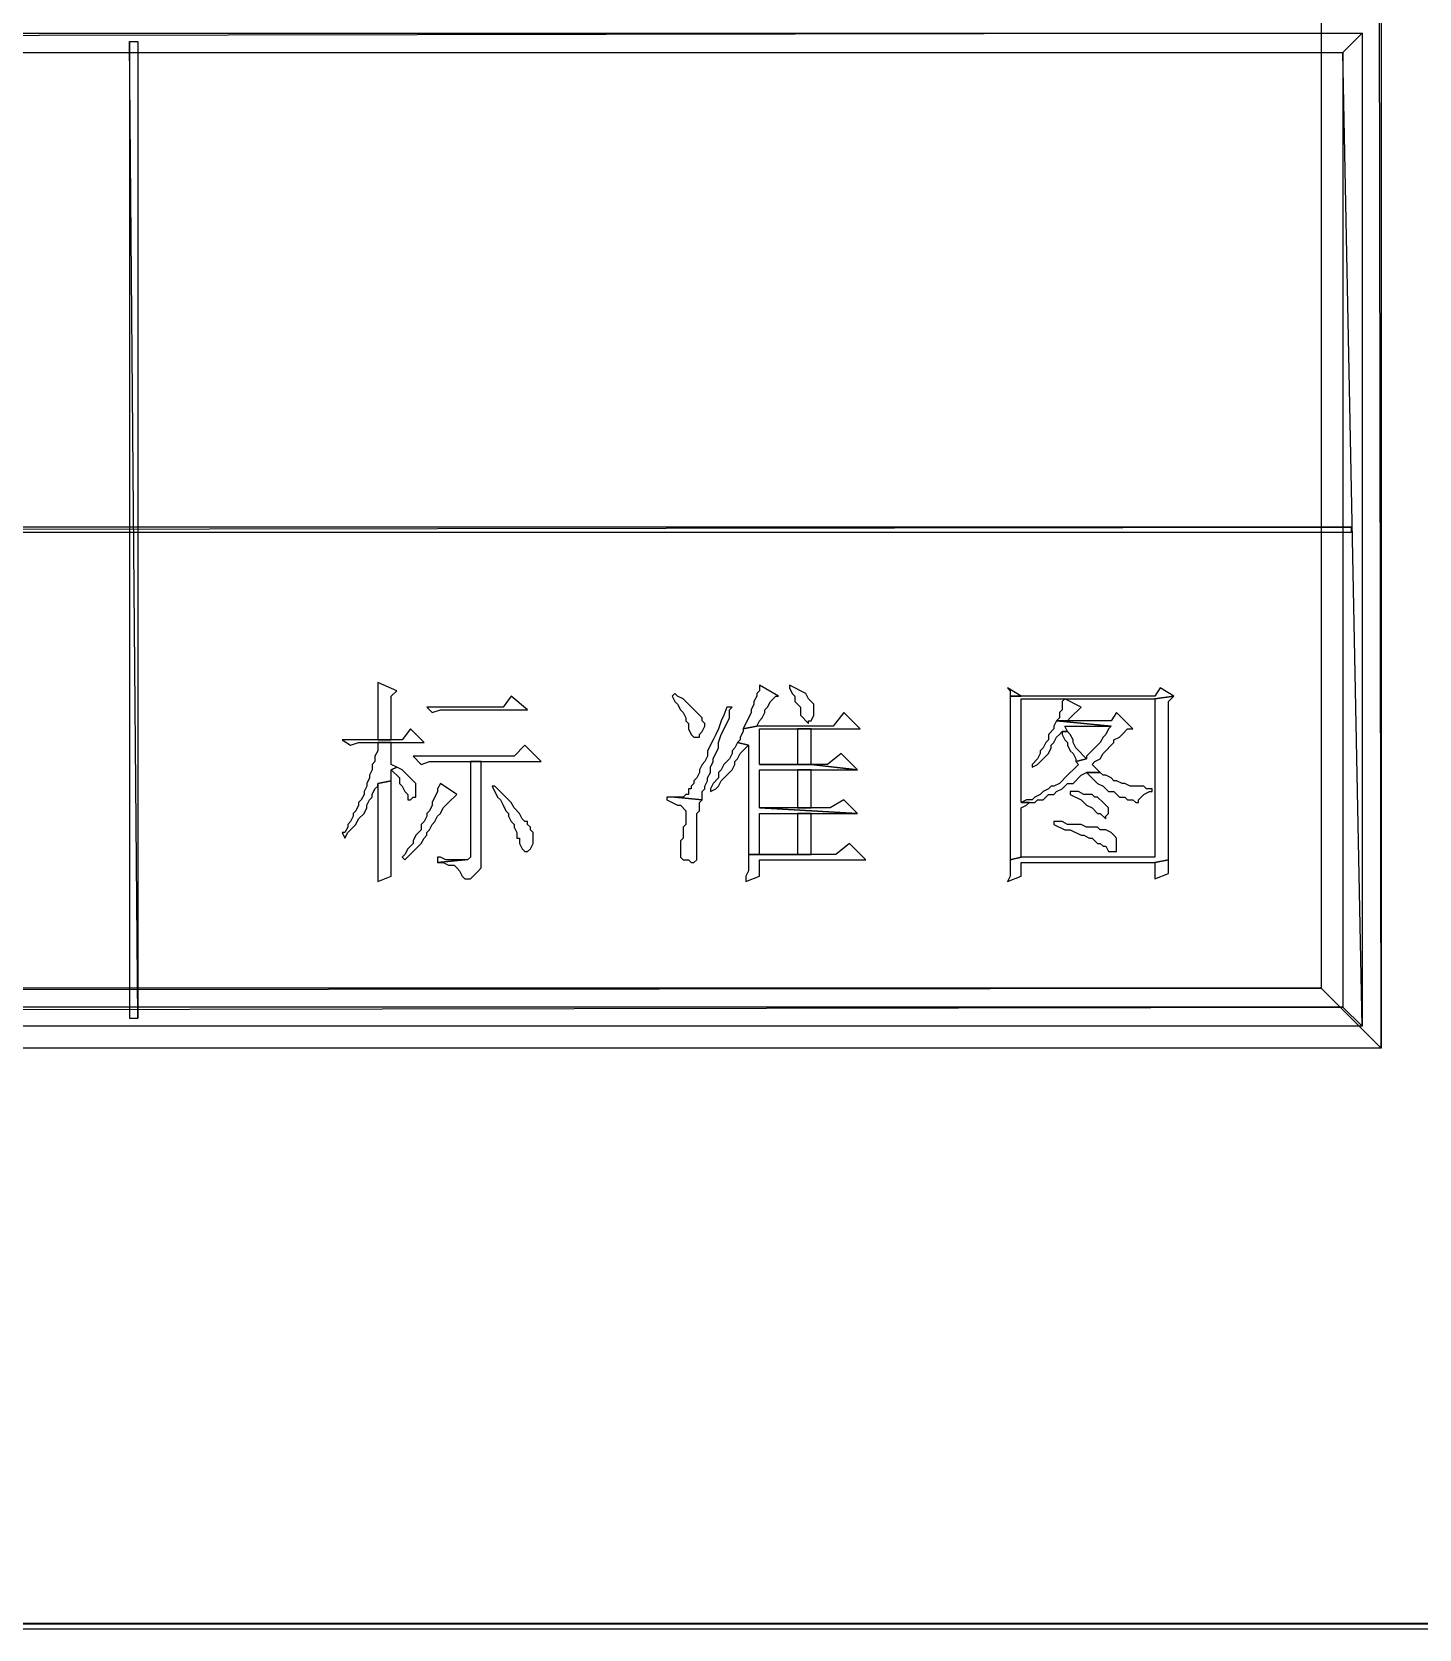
# Model space of a CAD drawing. Extents: x -15.4 to 0.8, y 0.3 to 11.8.
# Drawn here: x -0.3219 to 0.102, y 0.5669 to 1.0548 of the extents above; entities that cross this region are included whole.
import ezdxf

# ---------------------------------------------------------------- set-up
doc = ezdxf.new("R2010")
doc.units = 0
doc.header["$MEASUREMENT"] = 0
doc.linetypes.add('AUSGEZOGEN', pattern=[0])
doc.layers.get('0').update_dxf_attribs({"linetype": 'AUSGEZOGEN'})

msp = doc.modelspace()

# ---------------------------------------------------------------- linework, layer by layer
for points in [[(0.09039, 0.7444), (0.07205, 11.4269), (0.07205, 11.4269), (0.09039, 11.44523), (0.09039, 0.7444)], [(0.07205, 0.76273), (0.09039, 0.7444), (0.09039, 0.7444), (0.07205, 11.4269), (0.07205, 0.76273)], [(0.08455, 1.0544), (-3.26545, 1.04856), (-3.26545, 1.04856), (-3.27128, 1.0544), (0.08455, 1.0544)], [(0.07872, 1.04856), (0.08455, 1.0544), (0.08455, 1.0544), (-3.26545, 1.04856), (0.07872, 1.04856)], [(0.08455, 0.75106), (0.07872, 1.04856), (0.07872, 1.04856), (0.08455, 1.0544), (0.08455, 0.75106)], [(-0.29211, 0.75356), (-0.28961, 0.75356), (-0.28961, 0.75356), (-0.29211, 1.0519), (-0.29211, 0.75356)], [(-0.28961, 0.75356), (-0.29211, 1.0519), (-0.29211, 1.0519), (-0.28961, 1.0519), (-0.28961, 0.75356)], [(0.07872, 0.7569), (0.08455, 0.75106), (0.08455, 0.75106), (0.07872, 1.04856), (0.07872, 0.7569)], [(-1.03545, 0.90356), (-1.03545, 0.9019), (-1.03545, 0.9019), (0.08122, 0.90356), (-1.03545, 0.90356)], [(-1.03545, 0.9019), (0.08122, 0.90356), (0.08122, 0.90356), (0.08122, 0.9019), (-1.03545, 0.9019)], [(-0.21628, 0.85606), (-0.21628, 0.83856), (-0.21628, 0.83856), (-0.21211, 0.83856), (-0.21211, 0.83856), (-0.21211, 0.8519), (-0.21211, 0.8519), (-0.21045, 0.85356), (-0.21628, 0.85606)], [(-0.09961, 0.85523), (-0.09961, 0.85356), (-0.09961, 0.85356), (-0.10045, 0.85273), (-0.10045, 0.85273), (-0.10045, 0.8519), (-0.10045, 0.8519), (-0.10128, 0.85023), (-0.10128, 0.85023), (-0.10128, 0.8494), (-0.10128, 0.8494), (-0.10211, 0.84773), (-0.10211, 0.84773), (-0.10211, 0.8469), (-0.10211, 0.8469), (-0.10461, 0.8419), (-0.10461, 0.8419), (-0.10045, 0.84273), (-0.10045, 0.84273), (-0.09961, 0.8444), (-0.09961, 0.8444), (-0.09878, 0.84523), (-0.09878, 0.84523), (-0.09795, 0.8469), (-0.09795, 0.8469), (-0.09795, 0.84773), (-0.09795, 0.84773), (-0.09711, 0.84856), (-0.09711, 0.84856), (-0.09628, 0.85023), (-0.09628, 0.85023), (-0.09545, 0.85106), (-0.09545, 0.85106), (-0.09461, 0.8519), (-0.09461, 0.8519), (-0.09378, 0.8519), (-0.09961, 0.85523)], [(-0.09045, 0.85523), (-0.09045, 0.8544), (-0.09045, 0.8544), (-0.08961, 0.85273), (-0.08961, 0.85273), (-0.08878, 0.8519), (-0.08878, 0.8519), (-0.08878, 0.85023), (-0.08878, 0.85023), (-0.08795, 0.8494), (-0.08795, 0.8494), (-0.08711, 0.84856), (-0.08711, 0.84856), (-0.08711, 0.84606), (-0.08711, 0.84606), (-0.08461, 0.84356), (-0.08461, 0.84356), (-0.08461, 0.8444), (-0.08461, 0.8444), (-0.08378, 0.8444), (-0.08378, 0.8444), (-0.08295, 0.84606), (-0.08295, 0.84606), (-0.08295, 0.8494), (-0.08295, 0.8494), (-0.08378, 0.85023), (-0.08378, 0.85023), (-0.08461, 0.85106), (-0.08461, 0.85106), (-0.08545, 0.85273), (-0.08545, 0.85273), (-0.08711, 0.85356), (-0.08711, 0.85356), (-0.08878, 0.8544), (-0.09045, 0.85523)], [(-0.02378, 0.8544), (-0.02295, 0.85356), (-0.02295, 0.85356), (-0.02295, 0.8519), (-0.02295, 0.8519), (-0.01961, 0.8519), (-0.02378, 0.8544)], [(0.02289, 0.8544), (0.02122, 0.8519), (0.02122, 0.8519), (-0.02295, 0.8519), (-0.02295, 0.8519), (-0.02295, 0.8019), (-0.02295, 0.8019), (-0.01961, 0.80273), (-0.01961, 0.80273), (-0.01961, 0.81773), (-0.01961, 0.81773), (-0.01795, 0.81856), (-0.01795, 0.81856), (-0.01711, 0.8194), (-0.01711, 0.8194), (-0.01961, 0.8194), (-0.01961, 0.8194), (-0.01961, 0.85106), (-0.01961, 0.85106), (0.02122, 0.85106), (0.02122, 0.85106), (0.02705, 0.8519), (0.02289, 0.8544)], [(-0.17545, 0.8519), (-0.17795, 0.84856), (-0.17795, 0.84856), (-0.20128, 0.84856), (-0.20128, 0.84856), (-0.19961, 0.8469), (-0.19961, 0.8469), (-0.19711, 0.84773), (-0.19711, 0.84773), (-0.17045, 0.84773), (-0.17545, 0.8519)], [(-0.12545, 0.85273), (-0.12628, 0.8519), (-0.12628, 0.8519), (-0.12545, 0.85023), (-0.12545, 0.85023), (-0.12461, 0.8494), (-0.12461, 0.8494), (-0.12378, 0.84773), (-0.12378, 0.84773), (-0.12295, 0.8469), (-0.12295, 0.8469), (-0.12211, 0.84523), (-0.12211, 0.84523), (-0.12211, 0.8444), (-0.12211, 0.8444), (-0.12128, 0.84356), (-0.12128, 0.84356), (-0.12128, 0.8419), (-0.12128, 0.8419), (-0.12045, 0.84023), (-0.12045, 0.84023), (-0.11961, 0.8394), (-0.11961, 0.8394), (-0.11795, 0.8394), (-0.11795, 0.8394), (-0.11795, 0.84023), (-0.11795, 0.84023), (-0.11711, 0.84106), (-0.11711, 0.84106), (-0.11628, 0.84273), (-0.11628, 0.84273), (-0.11628, 0.84356), (-0.11628, 0.84356), (-0.11711, 0.8444), (-0.11711, 0.8444), (-0.11711, 0.84523), (-0.11711, 0.84523), (-0.12128, 0.8494), (-0.12128, 0.8494), (-0.12295, 0.85106), (-0.12295, 0.85106), (-0.12461, 0.8519), (-0.12545, 0.85273)], [(0.02705, 0.8519), (0.02122, 0.85106), (0.02122, 0.85106), (0.02122, 0.80273), (0.02122, 0.80273), (-0.01961, 0.80273), (-0.01961, 0.80273), (-0.02295, 0.8019), (-0.02295, 0.8019), (-0.02295, 0.7969), (-0.02295, 0.7969), (-0.02378, 0.79523), (-0.02378, 0.79523), (-0.01961, 0.7969), (-0.01961, 0.7969), (-0.01961, 0.80106), (-0.01961, 0.80106), (0.02122, 0.80106), (0.02122, 0.80106), (0.02539, 0.8019), (0.02539, 0.8019), (0.02539, 0.85023), (0.02705, 0.8519)], [(-0.00628, 0.85106), (-0.00711, 0.85023), (-0.00711, 0.85023), (-0.00711, 0.84773), (-0.00711, 0.84773), (-0.00795, 0.8469), (-0.00795, 0.8469), (-0.00795, 0.84523), (-0.00795, 0.84523), (-0.00878, 0.8444), (-0.00878, 0.8444), (-0.00545, 0.8444), (-0.00545, 0.8444), (-0.00461, 0.84523), (-0.00461, 0.84523), (-0.00128, 0.84856), (-0.00628, 0.85106)], [(-0.10961, 0.84856), (-0.11045, 0.84606), (-0.11045, 0.84606), (-0.11128, 0.8444), (-0.11128, 0.8444), (-0.11211, 0.8419), (-0.11211, 0.8419), (-0.11295, 0.84023), (-0.11295, 0.84023), (-0.11378, 0.83856), (-0.11378, 0.83856), (-0.11545, 0.83523), (-0.11545, 0.83523), (-0.11545, 0.83356), (-0.11545, 0.83356), (-0.11628, 0.8319), (-0.11628, 0.8319), (-0.11711, 0.83106), (-0.11711, 0.83106), (-0.11795, 0.8294), (-0.11795, 0.8294), (-0.11795, 0.82856), (-0.11795, 0.82856), (-0.11878, 0.8269), (-0.11878, 0.8269), (-0.11961, 0.82606), (-0.11961, 0.82606), (-0.11961, 0.82523), (-0.11961, 0.82523), (-0.12045, 0.8244), (-0.12045, 0.8244), (-0.12045, 0.82356), (-0.12045, 0.82356), (-0.12128, 0.82356), (-0.12128, 0.82356), (-0.12128, 0.8219), (-0.12128, 0.8219), (-0.12211, 0.8219), (-0.12211, 0.8219), (-0.12295, 0.82106), (-0.12295, 0.82106), (-0.12545, 0.82106), (-0.12545, 0.82106), (-0.11711, 0.82023), (-0.11711, 0.82023), (-0.11711, 0.82273), (-0.11711, 0.82273), (-0.11628, 0.82356), (-0.11628, 0.82356), (-0.11628, 0.8244), (-0.11628, 0.8244), (-0.11545, 0.82606), (-0.11545, 0.82606), (-0.11545, 0.8269), (-0.11545, 0.8269), (-0.11461, 0.82856), (-0.11461, 0.82856), (-0.11461, 0.83023), (-0.11461, 0.83023), (-0.11378, 0.8319), (-0.11378, 0.8319), (-0.11378, 0.83273), (-0.11378, 0.83273), (-0.11211, 0.83606), (-0.11211, 0.83606), (-0.11211, 0.83773), (-0.11211, 0.83773), (-0.11128, 0.84023), (-0.11128, 0.84023), (-0.10961, 0.84356), (-0.10961, 0.84356), (-0.10878, 0.84523), (-0.10878, 0.84523), (-0.10878, 0.84773), (-0.10878, 0.84773), (-0.10795, 0.84856), (-0.10961, 0.84856)], [(-0.07378, 0.8469), (-0.07711, 0.84273), (-0.07711, 0.84273), (-0.10045, 0.84273), (-0.10045, 0.84273), (-0.10461, 0.8419), (-0.10461, 0.8419), (-0.10461, 0.84106), (-0.10461, 0.84106), (-0.10545, 0.8394), (-0.10545, 0.8394), (-0.10545, 0.83856), (-0.10545, 0.83856), (-0.10628, 0.83773), (-0.10628, 0.83773), (-0.10295, 0.8369), (-0.10295, 0.8369), (-0.10295, 0.80356), (-0.10295, 0.80356), (-0.08378, 0.80356), (-0.08378, 0.80356), (-0.09961, 0.80356), (-0.09961, 0.80356), (-0.09961, 0.81606), (-0.09961, 0.81606), (-0.06961, 0.81606), (-0.06961, 0.81606), (-0.09961, 0.81773), (-0.09961, 0.81773), (-0.09961, 0.8294), (-0.09961, 0.8294), (-0.06961, 0.8294), (-0.06961, 0.8294), (-0.08378, 0.83106), (-0.08378, 0.83106), (-0.09961, 0.83106), (-0.09961, 0.83106), (-0.09961, 0.8419), (-0.09961, 0.8419), (-0.06878, 0.8419), (-0.07378, 0.8469)], [(0.00955, 0.8469), (0.00789, 0.8444), (0.00789, 0.8444), (-0.00878, 0.8444), (-0.00878, 0.8444), (0.00789, 0.84273), (0.00789, 0.84273), (0.00705, 0.8419), (0.00705, 0.8419), (0.00622, 0.84023), (0.00622, 0.84023), (0.00539, 0.8394), (0.00539, 0.8394), (0.00455, 0.83773), (0.00455, 0.83773), (0.00039, 0.83356), (0.00039, 0.83356), (0.00039, 0.83273), (0.00039, 0.83273), (-0.00295, 0.8319), (-0.00295, 0.8319), (-0.00211, 0.83106), (-0.00211, 0.83106), (-0.00295, 0.83023), (-0.00295, 0.83023), (-0.00378, 0.8294), (-0.00378, 0.8294), (-0.00461, 0.82856), (-0.00461, 0.82856), (-0.00545, 0.82773), (-0.00545, 0.82773), (-0.00795, 0.82523), (-0.00795, 0.82523), (-0.00961, 0.8244), (-0.00961, 0.8244), (-0.01045, 0.8244), (-0.01045, 0.8244), (-0.01128, 0.82356), (-0.01128, 0.82356), (-0.01295, 0.82273), (-0.01295, 0.82273), (-0.01378, 0.8219), (-0.01378, 0.8219), (-0.01545, 0.82106), (-0.01545, 0.82106), (-0.01628, 0.82023), (-0.01628, 0.82023), (-0.01795, 0.82023), (-0.01795, 0.82023), (-0.01961, 0.8194), (-0.01961, 0.8194), (-0.01545, 0.8194), (-0.01545, 0.8194), (-0.01461, 0.82023), (-0.01461, 0.82023), (-0.01295, 0.82023), (-0.01295, 0.82023), (-0.01128, 0.8219), (-0.01128, 0.8219), (-0.00961, 0.8219), (-0.00961, 0.8219), (-0.00878, 0.82273), (-0.00878, 0.82273), (-0.00711, 0.82356), (-0.00711, 0.82356), (-0.00545, 0.82523), (-0.00545, 0.82523), (-0.00378, 0.82523), (-0.00378, 0.82523), (-0.00128, 0.82773), (-0.00128, 0.82773), (0.00039, 0.82856), (0.00039, 0.82856), (0.00455, 0.82856), (0.00455, 0.82856), (0.00372, 0.8294), (0.00372, 0.8294), (0.00289, 0.83023), (0.00289, 0.83023), (0.00205, 0.83106), (0.00205, 0.83106), (0.00289, 0.8319), (0.00289, 0.8319), (0.00455, 0.83273), (0.00455, 0.83273), (0.00539, 0.8344), (0.00539, 0.8344), (0.00872, 0.83773), (0.00872, 0.83773), (0.00872, 0.83856), (0.00872, 0.83856), (0.01039, 0.8394), (0.01039, 0.8394), (0.01122, 0.84023), (0.01122, 0.84023), (0.01289, 0.8419), (0.01289, 0.8419), (0.01455, 0.8419), (0.00955, 0.8469)], [(-0.00878, 0.8444), (-0.00961, 0.84273), (-0.00961, 0.84273), (-0.00961, 0.8419), (-0.00961, 0.8419), (-0.01128, 0.84023), (-0.01128, 0.84023), (-0.01128, 0.83856), (-0.01128, 0.83856), (-0.01211, 0.83773), (-0.01211, 0.83773), (-0.01295, 0.83606), (-0.01295, 0.83606), (-0.01378, 0.83523), (-0.01378, 0.83523), (-0.01378, 0.8344), (-0.01378, 0.8344), (-0.01461, 0.83273), (-0.01461, 0.83273), (-0.01628, 0.83106), (-0.01628, 0.83106), (-0.01628, 0.83023), (-0.01628, 0.83023), (-0.01461, 0.83106), (-0.01461, 0.83106), (-0.01128, 0.8344), (-0.01128, 0.8344), (-0.01045, 0.83606), (-0.01045, 0.83606), (-0.01045, 0.8369), (-0.01045, 0.8369), (-0.00961, 0.83773), (-0.00961, 0.83773), (-0.00878, 0.8394), (-0.00878, 0.8394), (-0.00795, 0.84023), (-0.00795, 0.84023), (-0.00711, 0.84106), (-0.00711, 0.84106), (-0.00545, 0.84106), (-0.00545, 0.84106), (-0.00628, 0.84273), (-0.00628, 0.84273), (0.00789, 0.84273), (-0.00878, 0.8444)], [(-0.20628, 0.8419), (-0.20878, 0.83856), (-0.20878, 0.83856), (-0.22711, 0.83856), (-0.22711, 0.83856), (-0.22461, 0.8369), (-0.22461, 0.8369), (-0.22211, 0.83773), (-0.22211, 0.83773), (-0.20211, 0.83773), (-0.20628, 0.8419)], [(-0.08378, 0.8419), (-0.08795, 0.8419), (-0.08795, 0.8419), (-0.08795, 0.83106), (-0.08795, 0.83106), (-0.09961, 0.83106), (-0.09961, 0.83106), (-0.08378, 0.83106), (-0.08378, 0.8419)], [(-0.00545, 0.84106), (-0.00711, 0.84106), (-0.00711, 0.84106), (-0.00711, 0.84023), (-0.00711, 0.84023), (-0.00628, 0.83856), (-0.00628, 0.83856), (-0.00545, 0.83773), (-0.00545, 0.83773), (-0.00545, 0.8369), (-0.00545, 0.8369), (-0.00461, 0.83523), (-0.00461, 0.83523), (-0.00378, 0.8344), (-0.00378, 0.8344), (-0.00295, 0.83273), (-0.00295, 0.83273), (-0.00295, 0.8319), (-0.00295, 0.8319), (0.00039, 0.83273), (0.00039, 0.83273), (-0.00295, 0.83606), (-0.00295, 0.83606), (-0.00378, 0.83773), (-0.00378, 0.83773), (-0.00378, 0.83856), (-0.00378, 0.83856), (-0.00461, 0.84023), (-0.00545, 0.84106)], [(-0.21211, 0.83773), (-0.21628, 0.83773), (-0.21628, 0.83773), (-0.21628, 0.83523), (-0.21628, 0.83523), (-0.21711, 0.83356), (-0.21711, 0.83356), (-0.21711, 0.8319), (-0.21711, 0.8319), (-0.21795, 0.83106), (-0.21795, 0.83106), (-0.21795, 0.8294), (-0.21795, 0.8294), (-0.21878, 0.82773), (-0.21878, 0.82773), (-0.21878, 0.8269), (-0.21878, 0.8269), (-0.21961, 0.82523), (-0.21961, 0.82523), (-0.21961, 0.8244), (-0.21961, 0.8244), (-0.22045, 0.82273), (-0.22045, 0.82273), (-0.22045, 0.8219), (-0.22045, 0.8219), (-0.22128, 0.82023), (-0.22128, 0.82023), (-0.22211, 0.8194), (-0.22211, 0.8194), (-0.22211, 0.81856), (-0.22211, 0.81856), (-0.22295, 0.8169), (-0.22295, 0.8169), (-0.22378, 0.81606), (-0.22378, 0.81606), (-0.22378, 0.81523), (-0.22378, 0.81523), (-0.22461, 0.81356), (-0.22461, 0.81356), (-0.22545, 0.81273), (-0.22545, 0.81273), (-0.22545, 0.8119), (-0.22545, 0.8119), (-0.22628, 0.81023), (-0.22628, 0.81023), (-0.22711, 0.81023), (-0.22711, 0.81023), (-0.22628, 0.80856), (-0.22628, 0.80856), (-0.22545, 0.81023), (-0.22545, 0.81023), (-0.22295, 0.81273), (-0.22295, 0.81273), (-0.22211, 0.8144), (-0.22211, 0.8144), (-0.22045, 0.81606), (-0.22045, 0.81606), (-0.21961, 0.81773), (-0.21961, 0.81773), (-0.21961, 0.81856), (-0.21961, 0.81856), (-0.21878, 0.82023), (-0.21878, 0.82023), (-0.21795, 0.82106), (-0.21795, 0.82106), (-0.21795, 0.8219), (-0.21795, 0.8219), (-0.21711, 0.82356), (-0.21711, 0.82356), (-0.21628, 0.8244), (-0.21628, 0.8244), (-0.21628, 0.82523), (-0.21628, 0.82523), (-0.21211, 0.82606), (-0.21211, 0.82606), (-0.21211, 0.8294), (-0.21211, 0.8294), (-0.21045, 0.83023), (-0.21045, 0.83023), (-0.21211, 0.83106), (-0.21211, 0.83773)], [(-0.17128, 0.8369), (-0.17461, 0.83356), (-0.17461, 0.83356), (-0.20545, 0.83356), (-0.20545, 0.83356), (-0.20295, 0.83106), (-0.20295, 0.83106), (-0.20045, 0.8319), (-0.20045, 0.8319), (-0.16628, 0.8319), (-0.17128, 0.8369)], [(-0.10628, 0.83773), (-0.10711, 0.83606), (-0.10711, 0.83606), (-0.10795, 0.83523), (-0.10795, 0.83523), (-0.10795, 0.8344), (-0.10795, 0.8344), (-0.10878, 0.83273), (-0.10878, 0.83273), (-0.10961, 0.8319), (-0.10961, 0.8319), (-0.11045, 0.83106), (-0.11045, 0.83106), (-0.11128, 0.8294), (-0.11128, 0.8294), (-0.11211, 0.82856), (-0.11211, 0.82856), (-0.11211, 0.8269), (-0.11211, 0.8269), (-0.11378, 0.82523), (-0.11378, 0.82523), (-0.11461, 0.82356), (-0.11461, 0.82356), (-0.11461, 0.82273), (-0.11461, 0.82273), (-0.11295, 0.82356), (-0.11295, 0.82356), (-0.11211, 0.8244), (-0.11211, 0.8244), (-0.11128, 0.82606), (-0.11128, 0.82606), (-0.10961, 0.82773), (-0.10961, 0.82773), (-0.10878, 0.82856), (-0.10878, 0.82856), (-0.10795, 0.8294), (-0.10795, 0.8294), (-0.10711, 0.83106), (-0.10711, 0.83106), (-0.10711, 0.8319), (-0.10711, 0.8319), (-0.10628, 0.83273), (-0.10628, 0.83273), (-0.10545, 0.8344), (-0.10545, 0.8344), (-0.10295, 0.8369), (-0.10628, 0.83773)], [(-0.07461, 0.8344), (-0.07878, 0.83106), (-0.07878, 0.83106), (-0.08378, 0.83106), (-0.08378, 0.83106), (-0.06961, 0.8294), (-0.07461, 0.8344)], [(-0.21045, 0.83023), (-0.21211, 0.8294), (-0.21211, 0.8294), (-0.20961, 0.8269), (-0.20961, 0.8269), (-0.20961, 0.82523), (-0.20961, 0.82523), (-0.20878, 0.8244), (-0.20878, 0.8244), (-0.20795, 0.82273), (-0.20795, 0.82273), (-0.20711, 0.8219), (-0.20711, 0.8219), (-0.20711, 0.82023), (-0.20711, 0.82023), (-0.20628, 0.82023), (-0.20628, 0.82023), (-0.20545, 0.82106), (-0.20545, 0.82106), (-0.20461, 0.82106), (-0.20461, 0.82106), (-0.20461, 0.82523), (-0.20461, 0.82523), (-0.20878, 0.8294), (-0.21045, 0.83023)], [(-0.18461, 0.8319), (-0.18795, 0.8319), (-0.18795, 0.8319), (-0.18795, 0.80273), (-0.18795, 0.80273), (-0.18878, 0.8019), (-0.18878, 0.8019), (-0.18961, 0.8019), (-0.18961, 0.8019), (-0.19795, 0.80106), (-0.19795, 0.80106), (-0.19628, 0.80106), (-0.19628, 0.80106), (-0.19461, 0.80023), (-0.19461, 0.80023), (-0.19295, 0.80023), (-0.19295, 0.80023), (-0.19211, 0.7994), (-0.19211, 0.7994), (-0.19128, 0.79856), (-0.19128, 0.79856), (-0.19045, 0.7969), (-0.19045, 0.7969), (-0.18961, 0.79606), (-0.18961, 0.79606), (-0.18795, 0.79606), (-0.18795, 0.79606), (-0.18628, 0.79773), (-0.18628, 0.79773), (-0.18545, 0.79856), (-0.18545, 0.79856), (-0.18461, 0.7994), (-0.18461, 0.7994), (-0.18461, 0.80273), (-0.18461, 0.8319)], [(-0.21211, 0.82606), (-0.21628, 0.82523), (-0.21628, 0.82523), (-0.21628, 0.79523), (-0.21628, 0.79523), (-0.21211, 0.7969), (-0.21211, 0.7969), (-0.21211, 0.82356), (-0.21211, 0.82606)], [(-0.19711, 0.82523), (-0.19795, 0.82356), (-0.19795, 0.82356), (-0.19795, 0.82273), (-0.19795, 0.82273), (-0.19961, 0.8194), (-0.19961, 0.8194), (-0.19961, 0.81856), (-0.19961, 0.81856), (-0.20045, 0.8169), (-0.20045, 0.8169), (-0.20128, 0.81606), (-0.20128, 0.81606), (-0.20128, 0.81523), (-0.20128, 0.81523), (-0.20211, 0.81356), (-0.20211, 0.81356), (-0.20295, 0.81273), (-0.20295, 0.81273), (-0.20295, 0.81106), (-0.20295, 0.81106), (-0.20461, 0.8094), (-0.20461, 0.8094), (-0.20545, 0.80773), (-0.20545, 0.80773), (-0.20545, 0.8069), (-0.20545, 0.8069), (-0.20711, 0.80523), (-0.20711, 0.80523), (-0.20795, 0.80356), (-0.20795, 0.80356), (-0.20878, 0.80273), (-0.20878, 0.80273), (-0.20795, 0.8019), (-0.20795, 0.8019), (-0.20295, 0.8069), (-0.20295, 0.8069), (-0.20211, 0.80856), (-0.20211, 0.80856), (-0.20128, 0.8094), (-0.20128, 0.8094), (-0.20128, 0.81023), (-0.20128, 0.81023), (-0.20045, 0.81106), (-0.20045, 0.81106), (-0.19961, 0.81273), (-0.19961, 0.81273), (-0.19878, 0.81356), (-0.19878, 0.81356), (-0.19795, 0.81523), (-0.19795, 0.81523), (-0.19711, 0.81606), (-0.19711, 0.81606), (-0.19628, 0.81773), (-0.19628, 0.81773), (-0.19545, 0.81856), (-0.19545, 0.81856), (-0.19461, 0.8194), (-0.19461, 0.8194), (-0.19211, 0.8219), (-0.19711, 0.82523)], [(-0.08378, 0.81773), (-0.08378, 0.8294), (-0.08378, 0.8294), (-0.08795, 0.8294), (-0.08795, 0.8294), (-0.08795, 0.81773), (-0.08795, 0.81773), (-0.08378, 0.81773), (-0.08378, 0.81773)], [(0.00455, 0.82856), (0.00039, 0.82856), (0.00039, 0.82856), (0.00372, 0.82523), (0.00372, 0.82523), (0.00539, 0.8244), (0.00539, 0.8244), (0.00705, 0.82273), (0.00705, 0.82273), (0.00872, 0.82273), (0.00872, 0.82273), (0.01039, 0.82106), (0.01039, 0.82106), (0.01205, 0.82106), (0.01205, 0.82106), (0.01289, 0.82023), (0.01289, 0.82023), (0.01455, 0.82023), (0.01455, 0.82023), (0.01539, 0.8194), (0.01539, 0.8194), (0.01622, 0.8194), (0.01622, 0.8194), (0.01622, 0.82023), (0.01622, 0.82023), (0.01789, 0.8219), (0.01789, 0.8219), (0.01955, 0.82273), (0.01955, 0.82273), (0.02039, 0.82273), (0.02039, 0.82273), (0.02039, 0.82356), (0.02039, 0.82356), (0.01872, 0.82356), (0.01872, 0.82356), (0.01789, 0.8244), (0.01789, 0.8244), (0.01372, 0.8244), (0.01372, 0.8244), (0.01205, 0.82523), (0.01205, 0.82523), (0.01122, 0.82523), (0.01122, 0.82523), (0.00955, 0.82606), (0.00955, 0.82606), (0.00872, 0.82606), (0.00872, 0.82606), (0.00789, 0.8269), (0.00789, 0.8269), (0.00622, 0.82773), (0.00622, 0.82773), (0.00539, 0.82773), (0.00455, 0.82856)], [(-0.18045, 0.8244), (-0.18128, 0.8244), (-0.18128, 0.8244), (-0.17961, 0.82106), (-0.17961, 0.82106), (-0.17878, 0.82023), (-0.17878, 0.82023), (-0.17795, 0.81856), (-0.17795, 0.81856), (-0.17711, 0.8169), (-0.17711, 0.8169), (-0.17628, 0.81606), (-0.17628, 0.81606), (-0.17628, 0.81523), (-0.17628, 0.81523), (-0.17545, 0.81356), (-0.17545, 0.81356), (-0.17461, 0.81273), (-0.17461, 0.81273), (-0.17461, 0.8119), (-0.17461, 0.8119), (-0.17378, 0.81023), (-0.17378, 0.81023), (-0.17378, 0.80856), (-0.17378, 0.80856), (-0.17295, 0.80856), (-0.17295, 0.80856), (-0.17295, 0.8069), (-0.17295, 0.8069), (-0.17211, 0.80523), (-0.17211, 0.80523), (-0.17128, 0.8044), (-0.17128, 0.8044), (-0.17045, 0.8044), (-0.17045, 0.8044), (-0.16961, 0.80523), (-0.16961, 0.80523), (-0.16878, 0.8069), (-0.16878, 0.8069), (-0.16878, 0.81023), (-0.16878, 0.81023), (-0.16961, 0.81106), (-0.16961, 0.81106), (-0.16961, 0.8119), (-0.16961, 0.8119), (-0.17045, 0.81273), (-0.17045, 0.81273), (-0.17045, 0.81356), (-0.17045, 0.81356), (-0.17128, 0.81356), (-0.17128, 0.81356), (-0.17211, 0.8144), (-0.17211, 0.8144), (-0.17295, 0.81606), (-0.17295, 0.81606), (-0.17461, 0.81773), (-0.17461, 0.81773), (-0.17545, 0.8194), (-0.17545, 0.8194), (-0.18045, 0.8244), (-0.18045, 0.8244)], [(-0.12795, 0.82106), (-0.12795, 0.82023), (-0.12795, 0.82023), (-0.12628, 0.8194), (-0.12628, 0.8194), (-0.12461, 0.81856), (-0.12461, 0.81856), (-0.12378, 0.81856), (-0.12378, 0.81856), (-0.12211, 0.8169), (-0.12211, 0.8169), (-0.12211, 0.81273), (-0.12211, 0.81273), (-0.12295, 0.8119), (-0.12295, 0.8119), (-0.12295, 0.80856), (-0.12295, 0.80856), (-0.12378, 0.80773), (-0.12378, 0.80773), (-0.12378, 0.80273), (-0.12378, 0.80273), (-0.12295, 0.8019), (-0.12295, 0.8019), (-0.12128, 0.8019), (-0.12128, 0.8019), (-0.12045, 0.80106), (-0.12045, 0.80106), (-0.11961, 0.80106), (-0.11961, 0.80106), (-0.11878, 0.8019), (-0.11878, 0.8019), (-0.11878, 0.81606), (-0.11878, 0.81606), (-0.11795, 0.8169), (-0.11795, 0.8169), (-0.11795, 0.8194), (-0.11795, 0.8194), (-0.11711, 0.82023), (-0.11711, 0.82023), (-0.12545, 0.82106), (-0.12545, 0.82106), (-0.12711, 0.82106), (-0.12795, 0.82106)], [(-0.07378, 0.82023), (-0.07795, 0.81773), (-0.07795, 0.81773), (-0.09961, 0.81773), (-0.09961, 0.81773), (-0.06961, 0.81606), (-0.07378, 0.82023)], [(-0.00461, 0.82273), (-0.00461, 0.8219), (-0.00461, 0.8219), (-0.00128, 0.82023), (-0.00128, 0.82023), (-0.00045, 0.8194), (-0.00045, 0.8194), (0.00039, 0.81856), (0.00039, 0.81856), (0.00205, 0.81773), (0.00205, 0.81773), (0.00372, 0.81606), (0.00372, 0.81606), (0.00455, 0.81606), (0.00455, 0.81606), (0.00622, 0.8144), (0.00622, 0.8144), (0.00622, 0.81523), (0.00622, 0.81523), (0.00705, 0.81606), (0.00705, 0.81606), (0.00705, 0.81773), (0.00705, 0.81773), (0.00622, 0.81856), (0.00622, 0.81856), (0.00539, 0.8194), (0.00539, 0.8194), (0.00372, 0.82106), (0.00372, 0.82106), (0.00289, 0.82106), (0.00289, 0.82106), (0.00205, 0.8219), (0.00205, 0.8219), (-0.00045, 0.8219), (-0.00045, 0.8219), (-0.00211, 0.82273), (-0.00211, 0.82273), (-0.00378, 0.82273), (-0.00461, 0.82273)], [(-0.08378, 0.81606), (-0.08795, 0.81606), (-0.08795, 0.81606), (-0.08795, 0.80356), (-0.08795, 0.80356), (-0.09961, 0.80356), (-0.09961, 0.80356), (-0.08378, 0.80356), (-0.08378, 0.81606)], [(-0.00961, 0.81356), (-0.00961, 0.81273), (-0.00961, 0.81273), (-0.00628, 0.81106), (-0.00628, 0.81106), (-0.00461, 0.81106), (-0.00461, 0.81106), (-0.00128, 0.8094), (-0.00128, 0.8094), (-0.00045, 0.8094), (-0.00045, 0.8094), (0.00122, 0.80856), (0.00122, 0.80856), (0.00205, 0.80856), (0.00205, 0.80856), (0.00372, 0.8069), (0.00372, 0.8069), (0.00455, 0.8069), (0.00455, 0.8069), (0.00539, 0.80606), (0.00539, 0.80606), (0.00622, 0.80606), (0.00622, 0.80606), (0.00705, 0.8044), (0.00705, 0.8044), (0.00955, 0.8044), (0.00955, 0.8044), (0.00955, 0.80856), (0.00955, 0.80856), (0.00872, 0.8094), (0.00872, 0.8094), (0.00789, 0.81023), (0.00789, 0.81023), (0.00622, 0.81106), (0.00622, 0.81106), (0.00455, 0.81106), (0.00455, 0.81106), (0.00372, 0.8119), (0.00372, 0.8119), (0.00039, 0.8119), (0.00039, 0.8119), (-0.00128, 0.81273), (-0.00128, 0.81273), (-0.00545, 0.81273), (-0.00545, 0.81273), (-0.00711, 0.81356), (-0.00711, 0.81356), (-0.00961, 0.81356), (-0.00961, 0.81356)], [(-0.07211, 0.8069), (-0.07628, 0.80356), (-0.07628, 0.80356), (-0.10295, 0.80356), (-0.10295, 0.80356), (-0.10295, 0.79856), (-0.10295, 0.79856), (-0.10378, 0.7969), (-0.10378, 0.7969), (-0.10378, 0.79523), (-0.10378, 0.79523), (-0.09961, 0.7969), (-0.09961, 0.7969), (-0.09961, 0.8019), (-0.09961, 0.8019), (-0.06711, 0.8019), (-0.07211, 0.8069)], [(-0.19795, 0.80273), (-0.19795, 0.80106), (-0.19795, 0.80106), (-0.18961, 0.8019), (-0.18961, 0.8019), (-0.19545, 0.8019), (-0.19545, 0.8019), (-0.19711, 0.80273), (-0.19795, 0.80273)], [(0.02539, 0.8019), (0.02122, 0.80106), (0.02122, 0.80106), (0.02122, 0.79606), (0.02122, 0.79606), (0.02539, 0.79773), (0.02539, 0.79773), (0.02539, 0.80023), (0.02539, 0.8019)], [(-14.91878, 0.76273), (-14.91878, 0.7444), (-14.91878, 0.7444), (0.07205, 0.76273), (-14.91878, 0.76273)], [(-14.91878, 0.7444), (0.07205, 0.76273), (0.07205, 0.76273), (0.09039, 0.7444), (-14.91878, 0.7444)], [(-3.26878, 0.7569), (-3.26878, 0.75106), (-3.26878, 0.75106), (0.07872, 0.7569), (-3.26878, 0.7569)], [(-3.26878, 0.75106), (0.07872, 0.7569), (0.07872, 0.7569), (0.08455, 0.75106), (-3.26878, 0.75106)], [(-15.38378, 0.56856), (-15.38378, 0.5669), (-15.38378, 0.5669), (0.26622, 0.56856), (-15.38378, 0.56856)], [(-15.38378, 0.5669), (0.26622, 0.56856), (0.26622, 0.56856), (0.26872, 0.5669), (-15.38378, 0.5669)]]:
    msp.add_lwpolyline(points)

doc.saveas('drawing.dxf')
